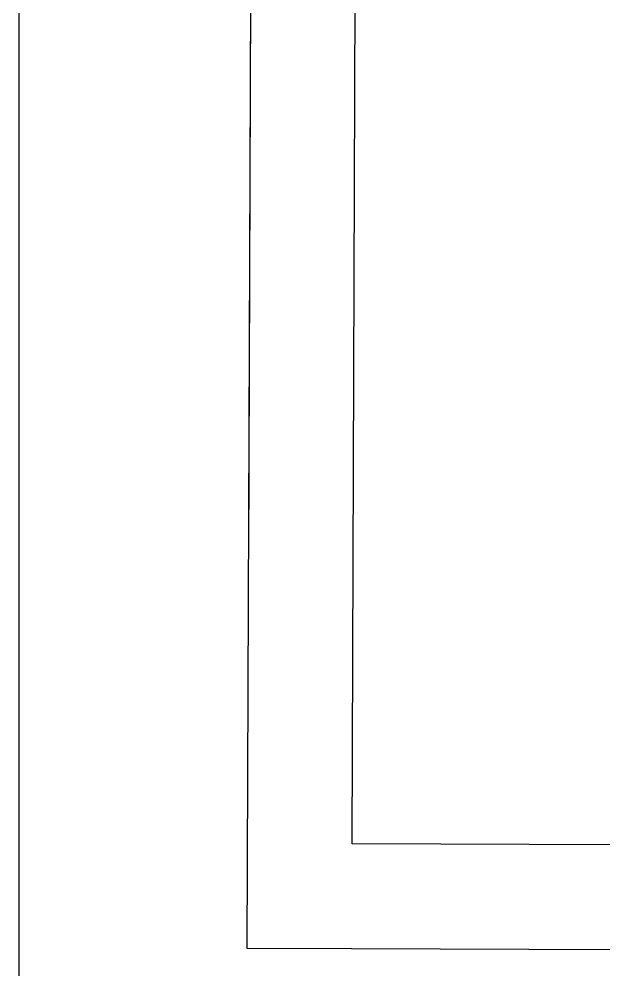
# Model space of a CAD drawing. Header units: millimetres. Extents: x 857 to 2168, y 576 to 1198.
# Drawn here: x 1522.2 to 1565.4, y 1002.6 to 1072.8 of the extents above; entities that cross this region are included whole.
import ezdxf

# ---------------------------------------------------------------- set-up
doc = ezdxf.new("R2010")
doc.units = ezdxf.units.MM
doc.layers.add('WAL', color=7, linetype='Continuous', lineweight=30)

msp = doc.modelspace()

# ---------------------------------------------------------------- linework, layer by layer
at = {"layer": 'WAL', "lineweight": -2}
for p, q in [((1539.643, 1162.53), (1539.039, 1004.175)), ((1539.653, 1162.53), (1539.149, 1033.113)), ((1546.795, 1011.872), (1547.38, 1162.5)), ((1566.425, 1011.799), (1546.795, 1011.872)), ((1539.039, 1004.175), (1546.765, 1004.146)), ((1546.765, 1004.146), (1566.395, 1004.072))]:
    msp.add_line(p, q, dxfattribs=at)
msp.add_lwpolyline([(1522.218, 958.266), (1522.218, 1193.797), (1664.601, 1193.797), (1664.601, 958.266)], close=True, dxfattribs=at)

doc.saveas('drawing.dxf')
